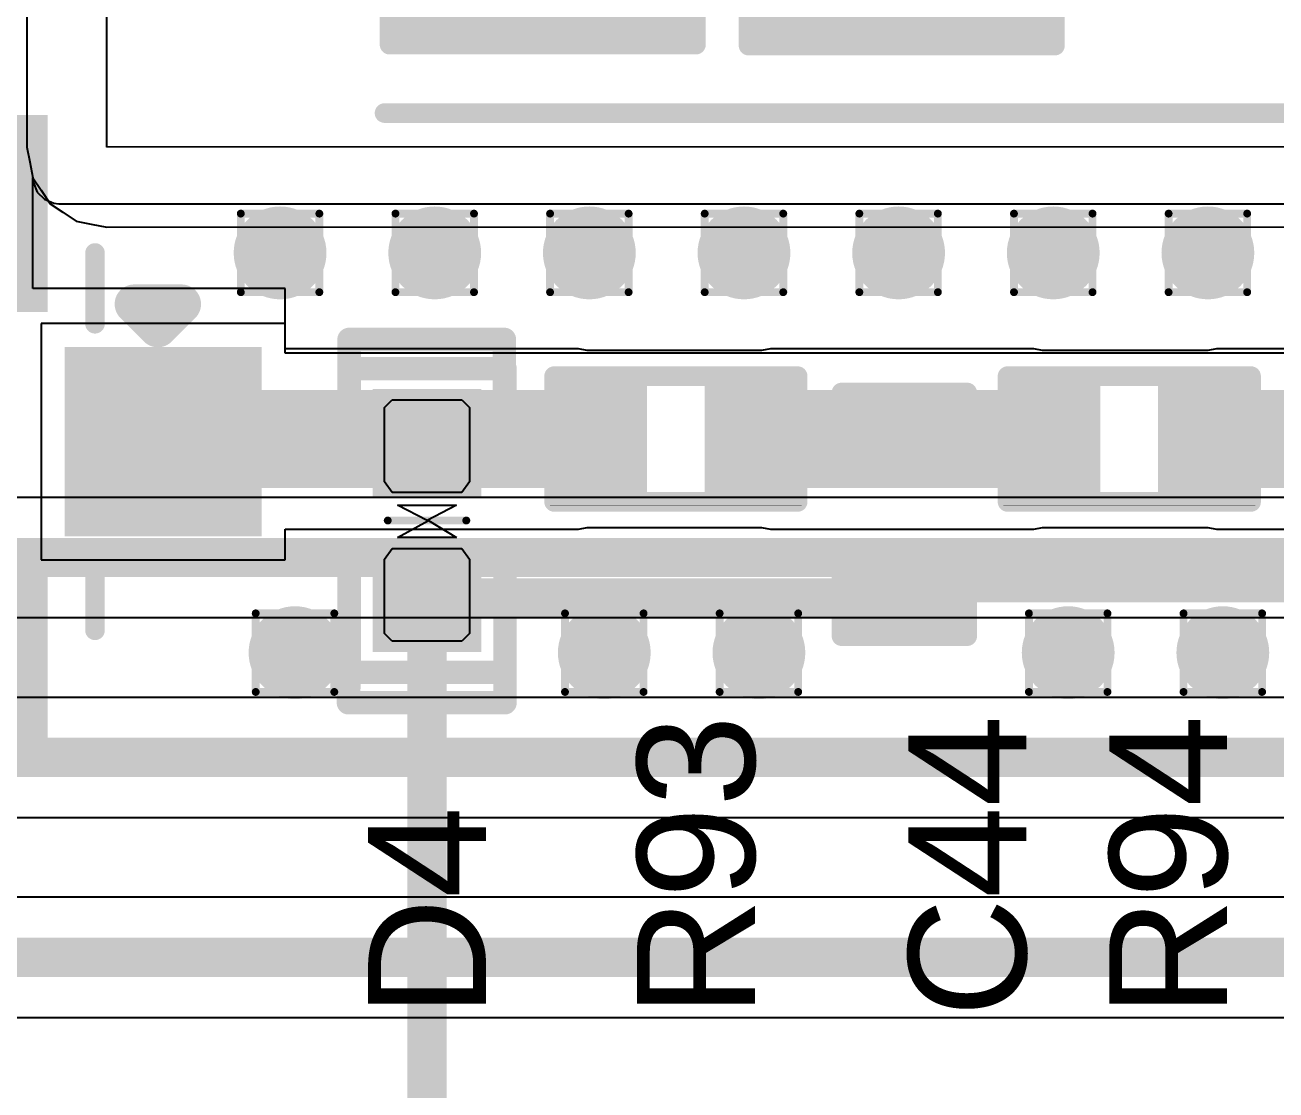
# Model space of a CAD drawing. Header units: inches. Extents: x -40 to 219, y 2 to 133.
# Drawn here: x 29.98 to 38.07, y 55.44 to 62.32 of the extents above; entities that cross this region are included whole.
import ezdxf

# ---------------------------------------------------------------- set-up
doc = ezdxf.new("R2010")
doc.units = ezdxf.units.IN
for name, color, linetype in [('Bottom Layer', 5, 'Continuous'), ('Drill Drawing', 1, 'Continuous'), ('Mechanical 15', 56, 'Continuous'), ('Top Layer', 1, 'Continuous'), ('Top Overlay', 2, 'Continuous'), ('Top Paste', 8, 'Continuous'), ('Top Solder', 216, 'Continuous'), ('Via Holes', 16, 'Continuous')]:
    doc.layers.add(name, color=color, linetype=linetype)
doc.styles.add('Arial', font='', dxfattribs={"height": 0.2})
doc.styles.get('Arial').set_extended_font_data('Arial')

# ---------------------------------------------------------------- blocks, each defined once
blk = doc.blocks.new('R___0402_3')
at = {"layer": 'Top Layer'}
for points in [[(-0.6985, -0.3175), (-0.6985, 0.3175), (-0.2413, 0.3175), (-0.2413, -0.3175)], [(0.2413, -0.3175), (0.2413, 0.3175), (0.6985, 0.3175), (0.6985, -0.3175)]]:
    blk.add_hatch(color=1, dxfattribs=at).paths.add_polyline_path(points)
at = {"layer": 'Top Paste'}
for points in [[(-0.6985, -0.3175), (-0.6985, 0.3175), (-0.2413, 0.3175), (-0.2413, -0.3175)], [(0.2413, -0.3175), (0.2413, 0.3175), (0.6985, 0.3175), (0.6985, -0.3175)]]:
    blk.add_hatch(color=8, dxfattribs=at).paths.add_polyline_path(points)
at = {"layer": 'Top Solder'}
for points in [[(-0.7535, -0.3725), (-0.7535, 0.3725), (-0.1863, 0.3725), (-0.1863, -0.3725)], [(0.1863, -0.3725), (0.1863, 0.3725), (0.7535, 0.3725), (0.7535, -0.3725)]]:
    blk.add_hatch(color=216, dxfattribs=at).paths.add_polyline_path(points)
at = {"layer": 'Top Overlay'}
for points in [[(-0.7874, 0.4064, 0.127, 0.127, 0), (0.7874, 0.4064, 0.127, 0.127, 0)], [(-0.7874, -0.4064, 0.127, 0.127, 0), (-0.7874, 0.4064, 0.127, 0.127, 0)], [(0.7874, -0.4064, 0.127, 0.127, 0), (0.7874, 0.4064, 0.127, 0.127, 0)], [(-0.7874, -0.4064, 0.127, 0.127, 0), (0.7874, -0.4064, 0.127, 0.127, 0)], [(-0.8128, -0.4318, 0.00323, 0.00323, 0), (0.8128, -0.4318, 0.00323, 0.00323, 0)]]:
    blk.add_lwpolyline(points, format="xyseb", dxfattribs=at)
for points in [[(-0.8191, 0.4064, 0.0635, 0.0635, 1), (-0.7556, 0.4064, 0.0635, 0.0635, 1)], [(-0.8191, 0.4064, 0.0635, 0.0635, 1), (-0.7556, 0.4064, 0.0635, 0.0635, 1)], [(0.7556, 0.4064, 0.0635, 0.0635, 1), (0.8191, 0.4064, 0.0635, 0.0635, 1)], [(0.7556, 0.4064, 0.0635, 0.0635, 1), (0.8191, 0.4064, 0.0635, 0.0635, 1)], [(-0.8191, -0.4064, 0.0635, 0.0635, 1), (-0.7556, -0.4064, 0.0635, 0.0635, 1)], [(-0.8191, -0.4064, 0.0635, 0.0635, 1), (-0.7556, -0.4064, 0.0635, 0.0635, 1)], [(0.7556, -0.4064, 0.0635, 0.0635, 1), (0.8191, -0.4064, 0.0635, 0.0635, 1)], [(0.7556, -0.4064, 0.0635, 0.0635, 1), (0.8191, -0.4064, 0.0635, 0.0635, 1)], [(-0.8136, -0.4318, 0.00161, 0.00161, 1), (-0.812, -0.4318, 0.00161, 0.00161, 1)], [(0.812, -0.4318, 0.00161, 0.00161, 1), (0.8136, -0.4318, 0.00161, 0.00161, 1)]]:
    blk.add_lwpolyline(points, format="xyseb", close=True, dxfattribs=at)
blk = doc.blocks.new('R___0402_4')
at = {"layer": 'Top Layer'}
for points in [[(-0.6985, -0.3175), (-0.6985, 0.3175), (-0.2413, 0.3175), (-0.2413, -0.3175)], [(0.2413, -0.3175), (0.2413, 0.3175), (0.6985, 0.3175), (0.6985, -0.3175)]]:
    blk.add_hatch(color=1, dxfattribs=at).paths.add_polyline_path(points)
at = {"layer": 'Top Paste'}
for points in [[(-0.6985, -0.3175), (-0.6985, 0.3175), (-0.2413, 0.3175), (-0.2413, -0.3175)], [(0.2413, -0.3175), (0.2413, 0.3175), (0.6985, 0.3175), (0.6985, -0.3175)]]:
    blk.add_hatch(color=8, dxfattribs=at).paths.add_polyline_path(points)
at = {"layer": 'Top Solder'}
for points in [[(-0.7535, -0.3725), (-0.7535, 0.3725), (-0.1863, 0.3725), (-0.1863, -0.3725)], [(0.1863, -0.3725), (0.1863, 0.3725), (0.7535, 0.3725), (0.7535, -0.3725)]]:
    blk.add_hatch(color=216, dxfattribs=at).paths.add_polyline_path(points)
at = {"layer": 'Top Overlay'}
for points in [[(-0.7874, 0.4064, 0.127, 0.127, 0), (0.7874, 0.4064, 0.127, 0.127, 0)], [(-0.7874, -0.4064, 0.127, 0.127, 0), (-0.7874, 0.4064, 0.127, 0.127, 0)], [(0.7874, -0.4064, 0.127, 0.127, 0), (0.7874, 0.4064, 0.127, 0.127, 0)], [(-0.7874, -0.4064, 0.127, 0.127, 0), (0.7874, -0.4064, 0.127, 0.127, 0)], [(-0.8128, -0.4318, 0.00323, 0.00323, 0), (0.8128, -0.4318, 0.00323, 0.00323, 0)]]:
    blk.add_lwpolyline(points, format="xyseb", dxfattribs=at)
for points in [[(-0.8191, 0.4064, 0.0635, 0.0635, 1), (-0.7556, 0.4064, 0.0635, 0.0635, 1)], [(-0.8191, 0.4064, 0.0635, 0.0635, 1), (-0.7556, 0.4064, 0.0635, 0.0635, 1)], [(0.7556, 0.4064, 0.0635, 0.0635, 1), (0.8191, 0.4064, 0.0635, 0.0635, 1)], [(0.7556, 0.4064, 0.0635, 0.0635, 1), (0.8191, 0.4064, 0.0635, 0.0635, 1)], [(-0.8191, -0.4064, 0.0635, 0.0635, 1), (-0.7556, -0.4064, 0.0635, 0.0635, 1)], [(-0.8191, -0.4064, 0.0635, 0.0635, 1), (-0.7556, -0.4064, 0.0635, 0.0635, 1)], [(0.7556, -0.4064, 0.0635, 0.0635, 1), (0.8191, -0.4064, 0.0635, 0.0635, 1)], [(0.7556, -0.4064, 0.0635, 0.0635, 1), (0.8191, -0.4064, 0.0635, 0.0635, 1)], [(-0.8136, -0.4318, 0.00161, 0.00161, 1), (-0.812, -0.4318, 0.00161, 0.00161, 1)], [(0.812, -0.4318, 0.00161, 0.00161, 1), (0.8136, -0.4318, 0.00161, 0.00161, 1)]]:
    blk.add_lwpolyline(points, format="xyseb", close=True, dxfattribs=at)
blk = doc.blocks.new('C___0402_15')
at = {"layer": 'Top Layer'}
for points in [[(-0.6985, -0.3175), (-0.6985, 0.3175), (-0.2413, 0.3175), (-0.2413, -0.3175)], [(0.2413, -0.3175), (0.2413, 0.3175), (0.6985, 0.3175), (0.6985, -0.3175)]]:
    blk.add_hatch(color=1, dxfattribs=at).paths.add_polyline_path(points)
at = {"layer": 'Top Paste'}
for points in [[(-0.6985, -0.3175), (-0.6985, 0.3175), (-0.2413, 0.3175), (-0.2413, -0.3175)], [(0.2413, -0.3175), (0.2413, 0.3175), (0.6985, 0.3175), (0.6985, -0.3175)]]:
    blk.add_hatch(color=8, dxfattribs=at).paths.add_polyline_path(points)
at = {"layer": 'Top Solder'}
for points in [[(-0.7585, -0.3775), (-0.7585, 0.3775), (-0.1813, 0.3775), (-0.1813, -0.3775)], [(0.1813, -0.3775), (0.1813, 0.3775), (0.7585, 0.3775), (0.7585, -0.3775)]]:
    blk.add_hatch(color=216, dxfattribs=at).paths.add_polyline_path(points)
at = {"layer": 'Top Overlay'}
for points in [[(-0.7874, 0.4064, 0.127, 0.127, 0), (-0.7874, -0.4064, 0.127, 0.127, 0)], [(-0.7874, 0.4064, 0.127, 0.127, 0), (-0.2794, 0.4064, 0.127, 0.127, 0)], [(0.2794, 0.4064, 0.127, 0.127, 0), (0.7874, 0.4064, 0.127, 0.127, 0)], [(0.7874, 0.4064, 0.127, 0.127, 0), (0.7874, -0.4064, 0.127, 0.127, 0)], [(-0.7874, -0.4064, 0.127, 0.127, 0), (-0.2794, -0.4064, 0.127, 0.127, 0)], [(0.2794, -0.4064, 0.127, 0.127, 0), (0.7874, -0.4064, 0.127, 0.127, 0)]]:
    blk.add_lwpolyline(points, format="xyseb", dxfattribs=at)
for points in [[(-0.8191, 0.4064, 0.0635, 0.0635, 1), (-0.7556, 0.4064, 0.0635, 0.0635, 1)], [(-0.8191, 0.4064, 0.0635, 0.0635, 1), (-0.7556, 0.4064, 0.0635, 0.0635, 1)], [(-0.3111, 0.4064, 0.0635, 0.0635, 1), (-0.2477, 0.4064, 0.0635, 0.0635, 1)], [(0.2477, 0.4064, 0.0635, 0.0635, 1), (0.3111, 0.4064, 0.0635, 0.0635, 1)], [(0.7556, 0.4064, 0.0635, 0.0635, 1), (0.8191, 0.4064, 0.0635, 0.0635, 1)], [(0.7556, 0.4064, 0.0635, 0.0635, 1), (0.8191, 0.4064, 0.0635, 0.0635, 1)], [(-0.8191, -0.4064, 0.0635, 0.0635, 1), (-0.7556, -0.4064, 0.0635, 0.0635, 1)], [(-0.8191, -0.4064, 0.0635, 0.0635, 1), (-0.7556, -0.4064, 0.0635, 0.0635, 1)], [(-0.3111, -0.4064, 0.0635, 0.0635, 1), (-0.2477, -0.4064, 0.0635, 0.0635, 1)], [(0.2477, -0.4064, 0.0635, 0.0635, 1), (0.3111, -0.4064, 0.0635, 0.0635, 1)], [(0.7556, -0.4064, 0.0635, 0.0635, 1), (0.8191, -0.4064, 0.0635, 0.0635, 1)], [(0.7556, -0.4064, 0.0635, 0.0635, 1), (0.8191, -0.4064, 0.0635, 0.0635, 1)]]:
    blk.add_lwpolyline(points, format="xyseb", close=True, dxfattribs=at)
blk = doc.blocks.new('U_FL_R_SMT_1_80___155')
at = {"layer": 'Top Layer'}
for points in [[(-2.01, 2.0742), (-0.94, 2.0742), (-0.94, -0.1258), (-2.01, -0.1258)], [(0.94, 2.0742), (2.01, 2.0742), (2.01, -0.1258), (0.94, -0.1258)], [(-0.51, -0.4392), (0.51, -0.4392), (0.51, -1.5092), (-0.51, -1.5092)]]:
    blk.add_hatch(color=1, dxfattribs=at).paths.add_polyline_path(points)
at = {"layer": 'Top Paste'}
for points in [[(-2.01, 2.0742), (-0.94, 2.0742), (-0.94, -0.1258), (-2.01, -0.1258)], [(0.94, 2.0742), (2.01, 2.0742), (2.01, -0.1258), (0.94, -0.1258)], [(-0.51, -0.4392), (0.51, -0.4392), (0.51, -1.5092), (-0.51, -1.5092)]]:
    blk.add_hatch(color=8, dxfattribs=at).paths.add_polyline_path(points)
at = {"layer": 'Top Solder'}
for points in [[(-2.1116, 2.1758), (-0.8384, 2.1758), (-0.8384, -0.2274), (-2.1116, -0.2274)], [(0.8384, 2.1758), (2.1116, 2.1758), (2.1116, -0.2274), (0.8384, -0.2274)], [(-0.6116, -0.3376), (0.6116, -0.3376), (0.6116, -1.6108), (-0.6116, -1.6108)]]:
    blk.add_hatch(color=216, dxfattribs=at).paths.add_polyline_path(points)
at = {"layer": 'Top Overlay'}
for points in [[(-0.9652, 2.2098, 0.127, 0.127, 0), (-0.4064, 2.2098, 0.127, 0.127, 0)], [(0.4064, 2.2098, 0.127, 0.127, 0), (0.9652, 2.2098, 0.127, 0.127, 0)], [(-1.2192, -0.5334, 0.127, 0.127, 0), (-0.762, -0.5334, 0.127, 0.127, 0)], [(0.762, -0.5334, 0.127, 0.127, 0), (1.2192, -0.5334, 0.127, 0.127, 0)], [(0.889, -0.7874, 0.254, 0.254, 0), (0.7366, -0.9398, 0.254, 0.254, 0)], [(0.889, -0.7874, 0.254, 0.254, 0), (0.889, -1.0922, 0.254, 0.254, 0)], [(0.7366, -0.9398, 0.254, 0.254, 0), (0.889, -1.0922, 0.254, 0.254, 0)]]:
    blk.add_lwpolyline(points, format="xyseb", dxfattribs=at)
for points in [[(-0.997, 2.2098, 0.0635, 0.0635, 1), (-0.9334, 2.2098, 0.0635, 0.0635, 1)], [(-0.4381, 2.2098, 0.0635, 0.0635, 1), (-0.3746, 2.2098, 0.0635, 0.0635, 1)], [(0.3747, 2.2098, 0.0635, 0.0635, 1), (0.4382, 2.2098, 0.0635, 0.0635, 1)], [(0.9335, 2.2098, 0.0635, 0.0635, 1), (0.997, 2.2098, 0.0635, 0.0635, 1)], [(-1.251, -0.5334, 0.0635, 0.0635, 1), (-1.1874, -0.5334, 0.0635, 0.0635, 1)], [(-0.7937, -0.5334, 0.0635, 0.0635, 1), (-0.7302, -0.5334, 0.0635, 0.0635, 1)], [(0.7303, -0.5334, 0.0635, 0.0635, 1), (0.7938, -0.5334, 0.0635, 0.0635, 1)], [(1.1875, -0.5334, 0.0635, 0.0635, 1), (1.251, -0.5334, 0.0635, 0.0635, 1)], [(0.8255, -0.7874, 0.127, 0.127, 1), (0.9525, -0.7874, 0.127, 0.127, 1)], [(0.8255, -0.7874, 0.127, 0.127, 1), (0.9525, -0.7874, 0.127, 0.127, 1)], [(0.6731, -0.9398, 0.127, 0.127, 1), (0.8001, -0.9398, 0.127, 0.127, 1)], [(0.6731, -0.9398, 0.127, 0.127, 1), (0.8001, -0.9398, 0.127, 0.127, 1)], [(0.8255, -1.0922, 0.127, 0.127, 1), (0.9525, -1.0922, 0.127, 0.127, 1)], [(0.8255, -1.0922, 0.127, 0.127, 1), (0.9525, -1.0922, 0.127, 0.127, 1)]]:
    blk.add_lwpolyline(points, format="xyseb", close=True, dxfattribs=at)
blk = doc.blocks.new('TPESD0402G03V_167')
at = {"layer": 'Top Layer'}
for points in [[(-0.8, 0.3), (-0.2, 0.3), (-0.2, -0.3), (-0.8, -0.3)], [(0.2, 0.3), (0.8, 0.3), (0.8, -0.3), (0.2, -0.3)]]:
    blk.add_hatch(color=1, dxfattribs=at).paths.add_polyline_path(points)
at = {"layer": 'Top Solder'}
for points in [[(-0.8508, 0.3508), (-0.1492, 0.3508), (-0.1492, -0.3508), (-0.8508, -0.3508)], [(0.1492, 0.3508), (0.8508, 0.3508), (0.8508, -0.3508), (0.1492, -0.3508)]]:
    blk.add_hatch(color=216, dxfattribs=at).paths.add_polyline_path(points)
at = {"layer": 'Mechanical 15'}
for p, q in [((-0.1099, 0.19), (0.0001, -0.0098)), ((-0.1099, -0.0099), (-0.1099, 0.19)), ((0.0001, 0.0001), (0.1002, 0.19)), ((0.1002, 0.19), (0.1002, -0.1899)), ((0.1002, -0.1899), (0.0001, 0.0001)), ((0.0001, -0.0098), (-0.1099, -0.1899)), ((-0.1099, -0.1899), (-0.1099, -0.0099))]:
    blk.add_line(p, q, dxfattribs=at)
at = {"layer": 'Top Overlay'}
for p, q in [((-0.11, -0.0099), (-0.1099, 0.1901)), ((-0.1099, 0.1901), (0.0001, -0.0097)), ((0.0001, 0.0001), (0.1001, 0.1901)), ((0.1001, 0.1901), (0.1001, -0.1899)), ((0.1001, -0.1899), (0.0001, 0.0001)), ((-0.1099, -0.1899), (-0.11, -0.0099)), ((0.0001, -0.0097), (-0.1099, -0.1899))]:
    blk.add_line(p, q, dxfattribs=at)
for points in [[(-1.1777, 0.5081, 0.152, 0.152, 0), (-1.1777, -0.5039, 0.152, 0.152, 0)], [(-1.1777, 0.5081, 0.152, 0.152, 0), (-0.9811, 0.5042, 0.152, 0.152, 0)], [(-0.9811, 0.5042, 0.1524, 0.1524, 0), (-0.9811, -0.5039, 0.1524, 0.1524, 0)], [(-0.9811, 0.5042, 0.1524, 0.1524, 0), (-0.3235, 0.5042, 0.1524, 0.1524, 0)], [(-0.9811, 0.5042, 0.1524, 0.1524, 0), (-0.9811, -0.5039, 0.1524, 0.1524, 0)], [(0.3239, 0.504, 0.1524, 0.1524, 0), (0.9815, 0.504, 0.1524, 0.1524, 0)], [(0.9815, 0.504, 0.1524, 0.1524, 0), (0.9815, -0.504, 0.1524, 0.1524, 0)], [(0.9815, 0.504, 0.152, 0.152, 0), (1.1702, 0.504, 0.152, 0.152, 0)], [(1.1702, 0.504, 0.152, 0.152, 0), (1.1702, -0.4999, 0.152, 0.152, 0)], [(0.0001, 0.2541, 0.051, 0.051, 0), (0.0001, -0.2539, 0.051, 0.051, 0)], [(-1.1777, -0.5039, 0.152, 0.152, 0), (-0.9745, -0.5039, 0.152, 0.152, 0)], [(-1.1698, -0.5039, 0.152, 0.152, 0), (-0.9811, -0.5039, 0.152, 0.152, 0)], [(-0.9811, -0.5039, 0.1524, 0.1524, 0), (-0.3235, -0.5039, 0.1524, 0.1524, 0)], [(-0.9811, -0.5039, 0.1524, 0.1524, 0), (-0.3235, -0.5039, 0.1524, 0.1524, 0)], [(0.3239, -0.504, 0.1524, 0.1524, 0), (0.9815, -0.504, 0.1524, 0.1524, 0)], [(0.8471, -0.4999, 0.152, 0.152, 0), (1.1702, -0.4999, 0.152, 0.152, 0)]]:
    blk.add_lwpolyline(points, format="xyseb", dxfattribs=at)
for points in [[(-1.2157, 0.5081, 0.076, 0.076, 1), (-1.1397, 0.5081, 0.076, 0.076, 1)], [(-1.2157, 0.5081, 0.076, 0.076, 1), (-1.1397, 0.5081, 0.076, 0.076, 1)], [(-1.0192, 0.5042, 0.0762, 0.0762, 1), (-0.943, 0.5042, 0.0762, 0.0762, 1)], [(-1.0192, 0.5042, 0.0762, 0.0762, 1), (-0.943, 0.5042, 0.0762, 0.0762, 1)], [(-1.0192, 0.5042, 0.0762, 0.0762, 1), (-0.943, 0.5042, 0.0762, 0.0762, 1)], [(-1.0191, 0.5042, 0.076, 0.076, 1), (-0.9431, 0.5042, 0.076, 0.076, 1)], [(-0.3616, 0.5042, 0.0762, 0.0762, 1), (-0.2854, 0.5042, 0.0762, 0.0762, 1)], [(0.2858, 0.504, 0.0762, 0.0762, 1), (0.362, 0.504, 0.0762, 0.0762, 1)], [(0.9434, 0.504, 0.0762, 0.0762, 1), (1.0196, 0.504, 0.0762, 0.0762, 1)], [(0.9434, 0.504, 0.0762, 0.0762, 1), (1.0196, 0.504, 0.0762, 0.0762, 1)], [(0.9435, 0.504, 0.076, 0.076, 1), (1.0195, 0.504, 0.076, 0.076, 1)], [(1.1322, 0.504, 0.076, 0.076, 1), (1.2082, 0.504, 0.076, 0.076, 1)], [(1.1322, 0.504, 0.076, 0.076, 1), (1.2082, 0.504, 0.076, 0.076, 1)], [(-0.0127, 0.2541, 0.0255, 0.0255, 1), (0.0128, 0.2541, 0.0255, 0.0255, 1)], [(-0.0127, -0.2539, 0.0255, 0.0255, 1), (0.0128, -0.2539, 0.0255, 0.0255, 1)], [(-1.2157, -0.5039, 0.076, 0.076, 1), (-1.1397, -0.5039, 0.076, 0.076, 1)], [(-1.2157, -0.5039, 0.076, 0.076, 1), (-1.1397, -0.5039, 0.076, 0.076, 1)], [(-1.2078, -0.5039, 0.076, 0.076, 1), (-1.1318, -0.5039, 0.076, 0.076, 1)], [(-1.0192, -0.5039, 0.0762, 0.0762, 1), (-0.943, -0.5039, 0.0762, 0.0762, 1)], [(-1.0192, -0.5039, 0.0762, 0.0762, 1), (-0.943, -0.5039, 0.0762, 0.0762, 1)], [(-1.0192, -0.5039, 0.0762, 0.0762, 1), (-0.943, -0.5039, 0.0762, 0.0762, 1)], [(-1.0192, -0.5039, 0.0762, 0.0762, 1), (-0.943, -0.5039, 0.0762, 0.0762, 1)], [(-1.0191, -0.5039, 0.076, 0.076, 1), (-0.9431, -0.5039, 0.076, 0.076, 1)], [(-1.0125, -0.5039, 0.076, 0.076, 1), (-0.9365, -0.5039, 0.076, 0.076, 1)], [(-0.3616, -0.5039, 0.0762, 0.0762, 1), (-0.2854, -0.5039, 0.0762, 0.0762, 1)], [(-0.3616, -0.5039, 0.0762, 0.0762, 1), (-0.2854, -0.5039, 0.0762, 0.0762, 1)], [(0.2858, -0.504, 0.0762, 0.0762, 1), (0.362, -0.504, 0.0762, 0.0762, 1)], [(0.8091, -0.4999, 0.076, 0.076, 1), (0.8851, -0.4999, 0.076, 0.076, 1)], [(0.9434, -0.504, 0.0762, 0.0762, 1), (1.0196, -0.504, 0.0762, 0.0762, 1)], [(0.9434, -0.504, 0.0762, 0.0762, 1), (1.0196, -0.504, 0.0762, 0.0762, 1)], [(1.1322, -0.4999, 0.076, 0.076, 1), (1.2082, -0.4999, 0.076, 0.076, 1)], [(1.1322, -0.4999, 0.076, 0.076, 1), (1.2082, -0.4999, 0.076, 0.076, 1)]]:
    blk.add_lwpolyline(points, format="xyseb", close=True, dxfattribs=at)
at = {"layer": 'Top Paste'}
for p, q in [((-0.78, 0.2247), (-0.7299, 0.2748)), ((-0.7299, 0.2748), (-0.2499, 0.2748)), ((-0.2499, 0.2748), (-0.18, 0.2247)), ((0.1801, 0.2247), (0.2501, 0.2748)), ((0.2501, 0.2748), (0.73, 0.2748)), ((0.73, 0.2748), (0.7801, 0.2247)), ((-0.78, -0.2252), (-0.78, 0.2247)), ((-0.18, 0.2247), (-0.18, -0.2252)), ((0.1801, -0.2252), (0.1801, 0.2247)), ((0.7801, 0.2247), (0.7801, -0.2252)), ((-0.7299, -0.2753), (-0.78, -0.2252)), ((-0.18, -0.2252), (-0.2499, -0.2753)), ((0.2501, -0.2753), (0.1801, -0.2252)), ((0.7801, -0.2252), (0.73, -0.2753)), ((-0.2499, -0.2753), (-0.7299, -0.2753)), ((0.73, -0.2753), (0.2501, -0.2753))]:
    blk.add_line(p, q, dxfattribs=at)
blk = doc.blocks.new('C___1206_193')
at = {"layer": 'Top Layer'}
for points in [[(-2.032, 0.889), (-0.508, 0.889), (-0.508, -0.889), (-2.032, -0.889)], [(0.508, 0.889), (2.032, 0.889), (2.032, -0.889), (0.508, -0.889)]]:
    blk.add_hatch(color=1, dxfattribs=at).paths.add_polyline_path(points)
at = {"layer": 'Top Paste'}
for points in [[(-2.032, 0.889), (-0.508, 0.889), (-0.508, -0.889), (-2.032, -0.889)], [(0.508, 0.889), (2.032, 0.889), (2.032, -0.889), (0.508, -0.889)]]:
    blk.add_hatch(color=8, dxfattribs=at).paths.add_polyline_path(points)
at = {"layer": 'Top Solder'}
for points in [[(-2.1336, 0.9906), (-0.4064, 0.9906), (-0.4064, -0.9906), (-2.1336, -0.9906)], [(0.4064, 0.9906), (2.1336, 0.9906), (2.1336, -0.9906), (0.4064, -0.9906)]]:
    blk.add_hatch(color=216, dxfattribs=at).paths.add_polyline_path(points)
at = {"layer": 'Top Overlay'}
for points in [[(-0.6096, 0.9906, 0.127, 0.127, 0), (-2.1336, 0.9906, 0.127, 0.127, 0)], [(-2.1336, -0.9906, 0.127, 0.127, 0), (-2.1336, 0.9906, 0.127, 0.127, 0)], [(2.1336, 0.9906, 0.127, 0.127, 0), (0.6096, 0.9906, 0.127, 0.127, 0)], [(2.1336, -0.9906, 0.127, 0.127, 0), (2.1336, 0.9906, 0.127, 0.127, 0)], [(-0.6096, -0.9906, 0.127, 0.127, 0), (-2.1336, -0.9906, 0.127, 0.127, 0)], [(2.1336, -0.9906, 0.127, 0.127, 0), (0.6096, -0.9906, 0.127, 0.127, 0)]]:
    blk.add_lwpolyline(points, format="xyseb", dxfattribs=at)
for points in [[(-2.1654, 0.9906, 0.0635, 0.0635, 1), (-2.1019, 0.9906, 0.0635, 0.0635, 1)], [(-2.1654, 0.9906, 0.0635, 0.0635, 1), (-2.1019, 0.9906, 0.0635, 0.0635, 1)], [(-0.6414, 0.9906, 0.0635, 0.0635, 1), (-0.5779, 0.9906, 0.0635, 0.0635, 1)], [(0.5778, 0.9906, 0.0635, 0.0635, 1), (0.6413, 0.9906, 0.0635, 0.0635, 1)], [(2.1018, 0.9906, 0.0635, 0.0635, 1), (2.1653, 0.9906, 0.0635, 0.0635, 1)], [(2.1018, 0.9906, 0.0635, 0.0635, 1), (2.1653, 0.9906, 0.0635, 0.0635, 1)], [(-2.1654, -0.9906, 0.0635, 0.0635, 1), (-2.1019, -0.9906, 0.0635, 0.0635, 1)], [(-2.1654, -0.9906, 0.0635, 0.0635, 1), (-2.1019, -0.9906, 0.0635, 0.0635, 1)], [(-0.6414, -0.9906, 0.0635, 0.0635, 1), (-0.5779, -0.9906, 0.0635, 0.0635, 1)], [(0.5778, -0.9906, 0.0635, 0.0635, 1), (0.6413, -0.9906, 0.0635, 0.0635, 1)], [(2.1018, -0.9906, 0.0635, 0.0635, 1), (2.1653, -0.9906, 0.0635, 0.0635, 1)], [(2.1018, -0.9906, 0.0635, 0.0635, 1), (2.1653, -0.9906, 0.0635, 0.0635, 1)]]:
    blk.add_lwpolyline(points, format="xyseb", close=True, dxfattribs=at)
blk = doc.blocks.new('C___1206_194')
at = {"layer": 'Top Layer'}
for points in [[(-2.032, 0.889), (-0.508, 0.889), (-0.508, -0.889), (-2.032, -0.889)], [(0.508, 0.889), (2.032, 0.889), (2.032, -0.889), (0.508, -0.889)]]:
    blk.add_hatch(color=1, dxfattribs=at).paths.add_polyline_path(points)
at = {"layer": 'Top Paste'}
for points in [[(-2.032, 0.889), (-0.508, 0.889), (-0.508, -0.889), (-2.032, -0.889)], [(0.508, 0.889), (2.032, 0.889), (2.032, -0.889), (0.508, -0.889)]]:
    blk.add_hatch(color=8, dxfattribs=at).paths.add_polyline_path(points)
at = {"layer": 'Top Solder'}
for points in [[(-2.1336, 0.9906), (-0.4064, 0.9906), (-0.4064, -0.9906), (-2.1336, -0.9906)], [(0.4064, 0.9906), (2.1336, 0.9906), (2.1336, -0.9906), (0.4064, -0.9906)]]:
    blk.add_hatch(color=216, dxfattribs=at).paths.add_polyline_path(points)
at = {"layer": 'Top Overlay'}
for points in [[(-0.6096, 0.9906, 0.127, 0.127, 0), (-2.1336, 0.9906, 0.127, 0.127, 0)], [(-2.1336, -0.9906, 0.127, 0.127, 0), (-2.1336, 0.9906, 0.127, 0.127, 0)], [(2.1336, 0.9906, 0.127, 0.127, 0), (0.6096, 0.9906, 0.127, 0.127, 0)], [(2.1336, -0.9906, 0.127, 0.127, 0), (2.1336, 0.9906, 0.127, 0.127, 0)], [(-0.6096, -0.9906, 0.127, 0.127, 0), (-2.1336, -0.9906, 0.127, 0.127, 0)], [(2.1336, -0.9906, 0.127, 0.127, 0), (0.6096, -0.9906, 0.127, 0.127, 0)]]:
    blk.add_lwpolyline(points, format="xyseb", dxfattribs=at)
for points in [[(-2.1654, 0.9906, 0.0635, 0.0635, 1), (-2.1019, 0.9906, 0.0635, 0.0635, 1)], [(-2.1654, 0.9906, 0.0635, 0.0635, 1), (-2.1019, 0.9906, 0.0635, 0.0635, 1)], [(-0.6414, 0.9906, 0.0635, 0.0635, 1), (-0.5779, 0.9906, 0.0635, 0.0635, 1)], [(0.5778, 0.9906, 0.0635, 0.0635, 1), (0.6413, 0.9906, 0.0635, 0.0635, 1)], [(2.1018, 0.9906, 0.0635, 0.0635, 1), (2.1653, 0.9906, 0.0635, 0.0635, 1)], [(2.1018, 0.9906, 0.0635, 0.0635, 1), (2.1653, 0.9906, 0.0635, 0.0635, 1)], [(-2.1654, -0.9906, 0.0635, 0.0635, 1), (-2.1019, -0.9906, 0.0635, 0.0635, 1)], [(-2.1654, -0.9906, 0.0635, 0.0635, 1), (-2.1019, -0.9906, 0.0635, 0.0635, 1)], [(-0.6414, -0.9906, 0.0635, 0.0635, 1), (-0.5779, -0.9906, 0.0635, 0.0635, 1)], [(0.5778, -0.9906, 0.0635, 0.0635, 1), (0.6413, -0.9906, 0.0635, 0.0635, 1)], [(2.1018, -0.9906, 0.0635, 0.0635, 1), (2.1653, -0.9906, 0.0635, 0.0635, 1)], [(2.1018, -0.9906, 0.0635, 0.0635, 1), (2.1653, -0.9906, 0.0635, 0.0635, 1)]]:
    blk.add_lwpolyline(points, format="xyseb", close=True, dxfattribs=at)

msp = doc.modelspace()

# ---------------------------------------------------------------- hatches: boundary and pattern name
at = {"layer": 'Bottom Layer'}
h = msp.add_hatch(color=5, dxfattribs=at)
edge = h.paths.add_edge_path()
edge.add_arc((31.6298, 60.8505), 0.3, 0, 360)
h = msp.add_hatch(color=5, dxfattribs=at)
edge = h.paths.add_edge_path()
edge.add_arc((32.6298, 60.8505), 0.3, 0, 360)
h = msp.add_hatch(color=5, dxfattribs=at)
edge = h.paths.add_edge_path()
edge.add_arc((33.6298, 60.8505), 0.3, 0, 360)
h = msp.add_hatch(color=5, dxfattribs=at)
edge = h.paths.add_edge_path()
edge.add_arc((34.6298, 60.8505), 0.3, 0, 360)
h = msp.add_hatch(color=5, dxfattribs=at)
edge = h.paths.add_edge_path()
edge.add_arc((35.6298, 60.8505), 0.3, 0, 360)
h = msp.add_hatch(color=5, dxfattribs=at)
edge = h.paths.add_edge_path()
edge.add_arc((36.6298, 60.8505), 0.3, 0, 360)
h = msp.add_hatch(color=5, dxfattribs=at)
edge = h.paths.add_edge_path()
edge.add_arc((37.6298, 60.8505), 0.3, 0, 360)
h = msp.add_hatch(color=5, dxfattribs=at)
edge = h.paths.add_edge_path()
edge.add_arc((31.7264, 58.2667), 0.3, 0, 360)
h = msp.add_hatch(color=5, dxfattribs=at)
edge = h.paths.add_edge_path()
edge.add_arc((33.7264, 58.2667), 0.3, 0, 360)
h = msp.add_hatch(color=5, dxfattribs=at)
edge = h.paths.add_edge_path()
edge.add_arc((34.7264, 58.2667), 0.3, 0, 360)
h = msp.add_hatch(color=5, dxfattribs=at)
edge = h.paths.add_edge_path()
edge.add_arc((36.7264, 58.2667), 0.3, 0, 360)
h = msp.add_hatch(color=5, dxfattribs=at)
edge = h.paths.add_edge_path()
edge.add_arc((37.7264, 58.2667), 0.3, 0, 360)
at = {"layer": 'Top Layer'}
h = msp.add_hatch(color=1, dxfattribs=at)
edge = h.paths.add_edge_path()
edge.add_arc((31.6298, 60.8505), 0.3, 0, 360)
h = msp.add_hatch(color=1, dxfattribs=at)
edge = h.paths.add_edge_path()
edge.add_arc((32.6298, 60.8505), 0.3, 0, 360)
h = msp.add_hatch(color=1, dxfattribs=at)
edge = h.paths.add_edge_path()
edge.add_arc((33.6298, 60.8505), 0.3, 0, 360)
h = msp.add_hatch(color=1, dxfattribs=at)
edge = h.paths.add_edge_path()
edge.add_arc((34.6298, 60.8505), 0.3, 0, 360)
h = msp.add_hatch(color=1, dxfattribs=at)
edge = h.paths.add_edge_path()
edge.add_arc((35.6298, 60.8505), 0.3, 0, 360)
h = msp.add_hatch(color=1, dxfattribs=at)
edge = h.paths.add_edge_path()
edge.add_arc((36.6298, 60.8505), 0.3, 0, 360)
h = msp.add_hatch(color=1, dxfattribs=at)
edge = h.paths.add_edge_path()
edge.add_arc((37.6298, 60.8505), 0.3, 0, 360)
h = msp.add_hatch(color=1, dxfattribs=at)
edge = h.paths.add_edge_path()
edge.add_arc((31.7264, 58.2667), 0.3, 0, 360)
h = msp.add_hatch(color=1, dxfattribs=at)
edge = h.paths.add_edge_path()
edge.add_arc((33.7264, 58.2667), 0.3, 0, 360)
h = msp.add_hatch(color=1, dxfattribs=at)
edge = h.paths.add_edge_path()
edge.add_arc((34.7264, 58.2667), 0.3, 0, 360)
h = msp.add_hatch(color=1, dxfattribs=at)
edge = h.paths.add_edge_path()
edge.add_arc((36.7264, 58.2667), 0.3, 0, 360)
h = msp.add_hatch(color=1, dxfattribs=at)
edge = h.paths.add_edge_path()
edge.add_arc((37.7264, 58.2667), 0.3, 0, 360)
at = {"layer": 'Via Holes'}
h = msp.add_hatch(color=7, dxfattribs=at)
edge = h.paths.add_edge_path()
edge.add_arc((31.6298, 60.8505), 0.15, 0, 360)
h = msp.add_hatch(color=7, dxfattribs=at)
edge = h.paths.add_edge_path()
edge.add_arc((32.6298, 60.8505), 0.15, 0, 360)
h = msp.add_hatch(color=7, dxfattribs=at)
edge = h.paths.add_edge_path()
edge.add_arc((33.6298, 60.8505), 0.15, 0, 360)
h = msp.add_hatch(color=7, dxfattribs=at)
edge = h.paths.add_edge_path()
edge.add_arc((34.6298, 60.8505), 0.15, 0, 360)
h = msp.add_hatch(color=7, dxfattribs=at)
edge = h.paths.add_edge_path()
edge.add_arc((35.6298, 60.8505), 0.15, 0, 360)
h = msp.add_hatch(color=7, dxfattribs=at)
edge = h.paths.add_edge_path()
edge.add_arc((36.6298, 60.8505), 0.15, 0, 360)
h = msp.add_hatch(color=7, dxfattribs=at)
edge = h.paths.add_edge_path()
edge.add_arc((37.6298, 60.8505), 0.15, 0, 360)
h = msp.add_hatch(color=7, dxfattribs=at)
edge = h.paths.add_edge_path()
edge.add_arc((31.7264, 58.2667), 0.15, 0, 360)
h = msp.add_hatch(color=7, dxfattribs=at)
edge = h.paths.add_edge_path()
edge.add_arc((33.7264, 58.2667), 0.15, 0, 360)
h = msp.add_hatch(color=7, dxfattribs=at)
edge = h.paths.add_edge_path()
edge.add_arc((34.7264, 58.2667), 0.15, 0, 360)
h = msp.add_hatch(color=7, dxfattribs=at)
edge = h.paths.add_edge_path()
edge.add_arc((36.7264, 58.2667), 0.15, 0, 360)
h = msp.add_hatch(color=7, dxfattribs=at)
edge = h.paths.add_edge_path()
edge.add_arc((37.7264, 58.2667), 0.15, 0, 360)

# ---------------------------------------------------------------- linework, layer by layer
at = {"layer": 'Bottom Layer'}
for p, q in [((51.1475, 59.2702), (17.4282, 59.2702)), ((10.2717, 58.4933), (51.1475, 58.4933)), ((50.9646, 57.9779), (10.2589, 57.9779)), ((10.2589, 57.2009), (50.9646, 57.2009)), ((41.0539, 56.6855), (10.2846, 56.6855)), ((10.2846, 55.9086), (41.0539, 55.9086))]:
    msp.add_line(p, q, dxfattribs=at)
for points in [[(9.8767, 58.8817, 0.254, 0.254, 0), (51.1475, 58.8817, 0.254, 0.254, 0)], [(9.8767, 57.5894, 0.254, 0.254, 0), (50.9646, 57.5894, 0.254, 0.254, 0)], [(9.8896, 56.2971, 0.254, 0.254, 0), (41.0539, 56.2971, 0.254, 0.254, 0)]]:
    msp.add_lwpolyline(points, format="xyseb", dxfattribs=at)
at = {"layer": 'Drill Drawing'}
for points in [[(31.3758, 61.1045, 0.0508, 0.0508, 0), (31.8838, 61.1045, 0.0508, 0.0508, 0)], [(31.3758, 60.5965, 0.0508, 0.0508, 0), (31.3758, 61.1045, 0.0508, 0.0508, 0)], [(31.8838, 60.5965, 0.0508, 0.0508, 0), (31.8838, 61.1045, 0.0508, 0.0508, 0)], [(32.3758, 61.1045, 0.0508, 0.0508, 0), (32.8838, 61.1045, 0.0508, 0.0508, 0)], [(32.3758, 60.5965, 0.0508, 0.0508, 0), (32.3758, 61.1045, 0.0508, 0.0508, 0)], [(32.8838, 60.5965, 0.0508, 0.0508, 0), (32.8838, 61.1045, 0.0508, 0.0508, 0)], [(33.3758, 61.1045, 0.0508, 0.0508, 0), (33.8838, 61.1045, 0.0508, 0.0508, 0)], [(33.3758, 60.5965, 0.0508, 0.0508, 0), (33.3758, 61.1045, 0.0508, 0.0508, 0)], [(33.8838, 60.5965, 0.0508, 0.0508, 0), (33.8838, 61.1045, 0.0508, 0.0508, 0)], [(34.3758, 61.1045, 0.0508, 0.0508, 0), (34.8838, 61.1045, 0.0508, 0.0508, 0)], [(34.3758, 60.5965, 0.0508, 0.0508, 0), (34.3758, 61.1045, 0.0508, 0.0508, 0)], [(34.8838, 60.5965, 0.0508, 0.0508, 0), (34.8838, 61.1045, 0.0508, 0.0508, 0)], [(35.3758, 61.1045, 0.0508, 0.0508, 0), (35.8838, 61.1045, 0.0508, 0.0508, 0)], [(35.3758, 60.5965, 0.0508, 0.0508, 0), (35.3758, 61.1045, 0.0508, 0.0508, 0)], [(35.8838, 60.5965, 0.0508, 0.0508, 0), (35.8838, 61.1045, 0.0508, 0.0508, 0)], [(36.3758, 61.1045, 0.0508, 0.0508, 0), (36.8838, 61.1045, 0.0508, 0.0508, 0)], [(36.3758, 60.5965, 0.0508, 0.0508, 0), (36.3758, 61.1045, 0.0508, 0.0508, 0)], [(36.8838, 60.5965, 0.0508, 0.0508, 0), (36.8838, 61.1045, 0.0508, 0.0508, 0)], [(37.3758, 61.1045, 0.0508, 0.0508, 0), (37.8838, 61.1045, 0.0508, 0.0508, 0)], [(37.3758, 60.5965, 0.0508, 0.0508, 0), (37.3758, 61.1045, 0.0508, 0.0508, 0)], [(37.8838, 60.5965, 0.0508, 0.0508, 0), (37.8838, 61.1045, 0.0508, 0.0508, 0)], [(31.3758, 60.5965, 0.0508, 0.0508, 0), (31.8838, 60.5965, 0.0508, 0.0508, 0)], [(32.3758, 60.5965, 0.0508, 0.0508, 0), (32.8838, 60.5965, 0.0508, 0.0508, 0)], [(33.3758, 60.5965, 0.0508, 0.0508, 0), (33.8838, 60.5965, 0.0508, 0.0508, 0)], [(34.3758, 60.5965, 0.0508, 0.0508, 0), (34.8838, 60.5965, 0.0508, 0.0508, 0)], [(35.3758, 60.5965, 0.0508, 0.0508, 0), (35.8838, 60.5965, 0.0508, 0.0508, 0)], [(36.3758, 60.5965, 0.0508, 0.0508, 0), (36.8838, 60.5965, 0.0508, 0.0508, 0)], [(37.3758, 60.5965, 0.0508, 0.0508, 0), (37.8838, 60.5965, 0.0508, 0.0508, 0)], [(31.4724, 58.5207, 0.0508, 0.0508, 0), (31.9804, 58.5207, 0.0508, 0.0508, 0)], [(31.4724, 58.0127, 0.0508, 0.0508, 0), (31.4724, 58.5207, 0.0508, 0.0508, 0)], [(31.9804, 58.0127, 0.0508, 0.0508, 0), (31.9804, 58.5207, 0.0508, 0.0508, 0)], [(33.4724, 58.5207, 0.0508, 0.0508, 0), (33.9804, 58.5207, 0.0508, 0.0508, 0)], [(33.4724, 58.0127, 0.0508, 0.0508, 0), (33.4724, 58.5207, 0.0508, 0.0508, 0)], [(33.9804, 58.0127, 0.0508, 0.0508, 0), (33.9804, 58.5207, 0.0508, 0.0508, 0)], [(34.4724, 58.5207, 0.0508, 0.0508, 0), (34.9804, 58.5207, 0.0508, 0.0508, 0)], [(34.4724, 58.0127, 0.0508, 0.0508, 0), (34.4724, 58.5207, 0.0508, 0.0508, 0)], [(34.9804, 58.0127, 0.0508, 0.0508, 0), (34.9804, 58.5207, 0.0508, 0.0508, 0)], [(36.4724, 58.5207, 0.0508, 0.0508, 0), (36.9804, 58.5207, 0.0508, 0.0508, 0)], [(36.4724, 58.0127, 0.0508, 0.0508, 0), (36.4724, 58.5207, 0.0508, 0.0508, 0)], [(36.9804, 58.0127, 0.0508, 0.0508, 0), (36.9804, 58.5207, 0.0508, 0.0508, 0)], [(37.4724, 58.5207, 0.0508, 0.0508, 0), (37.9804, 58.5207, 0.0508, 0.0508, 0)], [(37.4724, 58.0127, 0.0508, 0.0508, 0), (37.4724, 58.5207, 0.0508, 0.0508, 0)], [(37.9804, 58.0127, 0.0508, 0.0508, 0), (37.9804, 58.5207, 0.0508, 0.0508, 0)], [(31.4724, 58.0127, 0.0508, 0.0508, 0), (31.9804, 58.0127, 0.0508, 0.0508, 0)], [(33.4724, 58.0127, 0.0508, 0.0508, 0), (33.9804, 58.0127, 0.0508, 0.0508, 0)], [(34.4724, 58.0127, 0.0508, 0.0508, 0), (34.9804, 58.0127, 0.0508, 0.0508, 0)], [(36.4724, 58.0127, 0.0508, 0.0508, 0), (36.9804, 58.0127, 0.0508, 0.0508, 0)], [(37.4724, 58.0127, 0.0508, 0.0508, 0), (37.9804, 58.0127, 0.0508, 0.0508, 0)]]:
    msp.add_lwpolyline(points, format="xyseb", dxfattribs=at)
for points in [[(31.3631, 61.1045, 0.0254, 0.0254, 1), (31.3885, 61.1045, 0.0254, 0.0254, 1)], [(31.3631, 61.1045, 0.0254, 0.0254, 1), (31.3885, 61.1045, 0.0254, 0.0254, 1)], [(31.8711, 61.1045, 0.0254, 0.0254, 1), (31.8965, 61.1045, 0.0254, 0.0254, 1)], [(31.8711, 61.1045, 0.0254, 0.0254, 1), (31.8965, 61.1045, 0.0254, 0.0254, 1)], [(32.3631, 61.1045, 0.0254, 0.0254, 1), (32.3885, 61.1045, 0.0254, 0.0254, 1)], [(32.3631, 61.1045, 0.0254, 0.0254, 1), (32.3885, 61.1045, 0.0254, 0.0254, 1)], [(32.8711, 61.1045, 0.0254, 0.0254, 1), (32.8965, 61.1045, 0.0254, 0.0254, 1)], [(32.8711, 61.1045, 0.0254, 0.0254, 1), (32.8965, 61.1045, 0.0254, 0.0254, 1)], [(33.3631, 61.1045, 0.0254, 0.0254, 1), (33.3885, 61.1045, 0.0254, 0.0254, 1)], [(33.3631, 61.1045, 0.0254, 0.0254, 1), (33.3885, 61.1045, 0.0254, 0.0254, 1)], [(33.8711, 61.1045, 0.0254, 0.0254, 1), (33.8965, 61.1045, 0.0254, 0.0254, 1)], [(33.8711, 61.1045, 0.0254, 0.0254, 1), (33.8965, 61.1045, 0.0254, 0.0254, 1)], [(34.3631, 61.1045, 0.0254, 0.0254, 1), (34.3885, 61.1045, 0.0254, 0.0254, 1)], [(34.3631, 61.1045, 0.0254, 0.0254, 1), (34.3885, 61.1045, 0.0254, 0.0254, 1)], [(34.8711, 61.1045, 0.0254, 0.0254, 1), (34.8965, 61.1045, 0.0254, 0.0254, 1)], [(34.8711, 61.1045, 0.0254, 0.0254, 1), (34.8965, 61.1045, 0.0254, 0.0254, 1)], [(35.3631, 61.1045, 0.0254, 0.0254, 1), (35.3885, 61.1045, 0.0254, 0.0254, 1)], [(35.3631, 61.1045, 0.0254, 0.0254, 1), (35.3885, 61.1045, 0.0254, 0.0254, 1)], [(35.8711, 61.1045, 0.0254, 0.0254, 1), (35.8965, 61.1045, 0.0254, 0.0254, 1)], [(35.8711, 61.1045, 0.0254, 0.0254, 1), (35.8965, 61.1045, 0.0254, 0.0254, 1)], [(36.3631, 61.1045, 0.0254, 0.0254, 1), (36.3885, 61.1045, 0.0254, 0.0254, 1)], [(36.3631, 61.1045, 0.0254, 0.0254, 1), (36.3885, 61.1045, 0.0254, 0.0254, 1)], [(36.8711, 61.1045, 0.0254, 0.0254, 1), (36.8965, 61.1045, 0.0254, 0.0254, 1)], [(36.8711, 61.1045, 0.0254, 0.0254, 1), (36.8965, 61.1045, 0.0254, 0.0254, 1)], [(37.3631, 61.1045, 0.0254, 0.0254, 1), (37.3885, 61.1045, 0.0254, 0.0254, 1)], [(37.3631, 61.1045, 0.0254, 0.0254, 1), (37.3885, 61.1045, 0.0254, 0.0254, 1)], [(37.8711, 61.1045, 0.0254, 0.0254, 1), (37.8965, 61.1045, 0.0254, 0.0254, 1)], [(37.8711, 61.1045, 0.0254, 0.0254, 1), (37.8965, 61.1045, 0.0254, 0.0254, 1)], [(31.3631, 60.5965, 0.0254, 0.0254, 1), (31.3885, 60.5965, 0.0254, 0.0254, 1)], [(31.3631, 60.5965, 0.0254, 0.0254, 1), (31.3885, 60.5965, 0.0254, 0.0254, 1)], [(31.8711, 60.5965, 0.0254, 0.0254, 1), (31.8965, 60.5965, 0.0254, 0.0254, 1)], [(31.8711, 60.5965, 0.0254, 0.0254, 1), (31.8965, 60.5965, 0.0254, 0.0254, 1)], [(32.3631, 60.5965, 0.0254, 0.0254, 1), (32.3885, 60.5965, 0.0254, 0.0254, 1)], [(32.3631, 60.5965, 0.0254, 0.0254, 1), (32.3885, 60.5965, 0.0254, 0.0254, 1)], [(32.8711, 60.5965, 0.0254, 0.0254, 1), (32.8965, 60.5965, 0.0254, 0.0254, 1)], [(32.8711, 60.5965, 0.0254, 0.0254, 1), (32.8965, 60.5965, 0.0254, 0.0254, 1)], [(33.3631, 60.5965, 0.0254, 0.0254, 1), (33.3885, 60.5965, 0.0254, 0.0254, 1)], [(33.3631, 60.5965, 0.0254, 0.0254, 1), (33.3885, 60.5965, 0.0254, 0.0254, 1)], [(33.8711, 60.5965, 0.0254, 0.0254, 1), (33.8965, 60.5965, 0.0254, 0.0254, 1)], [(33.8711, 60.5965, 0.0254, 0.0254, 1), (33.8965, 60.5965, 0.0254, 0.0254, 1)], [(34.3631, 60.5965, 0.0254, 0.0254, 1), (34.3885, 60.5965, 0.0254, 0.0254, 1)], [(34.3631, 60.5965, 0.0254, 0.0254, 1), (34.3885, 60.5965, 0.0254, 0.0254, 1)], [(34.8711, 60.5965, 0.0254, 0.0254, 1), (34.8965, 60.5965, 0.0254, 0.0254, 1)], [(34.8711, 60.5965, 0.0254, 0.0254, 1), (34.8965, 60.5965, 0.0254, 0.0254, 1)], [(35.3631, 60.5965, 0.0254, 0.0254, 1), (35.3885, 60.5965, 0.0254, 0.0254, 1)], [(35.3631, 60.5965, 0.0254, 0.0254, 1), (35.3885, 60.5965, 0.0254, 0.0254, 1)], [(35.8711, 60.5965, 0.0254, 0.0254, 1), (35.8965, 60.5965, 0.0254, 0.0254, 1)], [(35.8711, 60.5965, 0.0254, 0.0254, 1), (35.8965, 60.5965, 0.0254, 0.0254, 1)], [(36.3631, 60.5965, 0.0254, 0.0254, 1), (36.3885, 60.5965, 0.0254, 0.0254, 1)], [(36.3631, 60.5965, 0.0254, 0.0254, 1), (36.3885, 60.5965, 0.0254, 0.0254, 1)], [(36.8711, 60.5965, 0.0254, 0.0254, 1), (36.8965, 60.5965, 0.0254, 0.0254, 1)], [(36.8711, 60.5965, 0.0254, 0.0254, 1), (36.8965, 60.5965, 0.0254, 0.0254, 1)], [(37.3631, 60.5965, 0.0254, 0.0254, 1), (37.3885, 60.5965, 0.0254, 0.0254, 1)], [(37.3631, 60.5965, 0.0254, 0.0254, 1), (37.3885, 60.5965, 0.0254, 0.0254, 1)], [(37.8711, 60.5965, 0.0254, 0.0254, 1), (37.8965, 60.5965, 0.0254, 0.0254, 1)], [(37.8711, 60.5965, 0.0254, 0.0254, 1), (37.8965, 60.5965, 0.0254, 0.0254, 1)], [(31.4597, 58.5207, 0.0254, 0.0254, 1), (31.4851, 58.5207, 0.0254, 0.0254, 1)], [(31.4597, 58.5207, 0.0254, 0.0254, 1), (31.4851, 58.5207, 0.0254, 0.0254, 1)], [(31.9677, 58.5207, 0.0254, 0.0254, 1), (31.9931, 58.5207, 0.0254, 0.0254, 1)], [(31.9677, 58.5207, 0.0254, 0.0254, 1), (31.9931, 58.5207, 0.0254, 0.0254, 1)], [(33.4597, 58.5207, 0.0254, 0.0254, 1), (33.4851, 58.5207, 0.0254, 0.0254, 1)], [(33.4597, 58.5207, 0.0254, 0.0254, 1), (33.4851, 58.5207, 0.0254, 0.0254, 1)], [(33.9677, 58.5207, 0.0254, 0.0254, 1), (33.9931, 58.5207, 0.0254, 0.0254, 1)], [(33.9677, 58.5207, 0.0254, 0.0254, 1), (33.9931, 58.5207, 0.0254, 0.0254, 1)], [(34.4597, 58.5207, 0.0254, 0.0254, 1), (34.4851, 58.5207, 0.0254, 0.0254, 1)], [(34.4597, 58.5207, 0.0254, 0.0254, 1), (34.4851, 58.5207, 0.0254, 0.0254, 1)], [(34.9677, 58.5207, 0.0254, 0.0254, 1), (34.9931, 58.5207, 0.0254, 0.0254, 1)], [(34.9677, 58.5207, 0.0254, 0.0254, 1), (34.9931, 58.5207, 0.0254, 0.0254, 1)], [(36.4597, 58.5207, 0.0254, 0.0254, 1), (36.4851, 58.5207, 0.0254, 0.0254, 1)], [(36.4597, 58.5207, 0.0254, 0.0254, 1), (36.4851, 58.5207, 0.0254, 0.0254, 1)], [(36.9677, 58.5207, 0.0254, 0.0254, 1), (36.9931, 58.5207, 0.0254, 0.0254, 1)], [(36.9677, 58.5207, 0.0254, 0.0254, 1), (36.9931, 58.5207, 0.0254, 0.0254, 1)], [(37.4597, 58.5207, 0.0254, 0.0254, 1), (37.4851, 58.5207, 0.0254, 0.0254, 1)], [(37.4597, 58.5207, 0.0254, 0.0254, 1), (37.4851, 58.5207, 0.0254, 0.0254, 1)], [(37.9677, 58.5207, 0.0254, 0.0254, 1), (37.9931, 58.5207, 0.0254, 0.0254, 1)], [(37.9677, 58.5207, 0.0254, 0.0254, 1), (37.9931, 58.5207, 0.0254, 0.0254, 1)], [(31.4597, 58.0127, 0.0254, 0.0254, 1), (31.4851, 58.0127, 0.0254, 0.0254, 1)], [(31.4597, 58.0127, 0.0254, 0.0254, 1), (31.4851, 58.0127, 0.0254, 0.0254, 1)], [(31.9677, 58.0127, 0.0254, 0.0254, 1), (31.9931, 58.0127, 0.0254, 0.0254, 1)], [(31.9677, 58.0127, 0.0254, 0.0254, 1), (31.9931, 58.0127, 0.0254, 0.0254, 1)], [(33.4597, 58.0127, 0.0254, 0.0254, 1), (33.4851, 58.0127, 0.0254, 0.0254, 1)], [(33.4597, 58.0127, 0.0254, 0.0254, 1), (33.4851, 58.0127, 0.0254, 0.0254, 1)], [(33.9677, 58.0127, 0.0254, 0.0254, 1), (33.9931, 58.0127, 0.0254, 0.0254, 1)], [(33.9677, 58.0127, 0.0254, 0.0254, 1), (33.9931, 58.0127, 0.0254, 0.0254, 1)], [(34.4597, 58.0127, 0.0254, 0.0254, 1), (34.4851, 58.0127, 0.0254, 0.0254, 1)], [(34.4597, 58.0127, 0.0254, 0.0254, 1), (34.4851, 58.0127, 0.0254, 0.0254, 1)], [(34.9677, 58.0127, 0.0254, 0.0254, 1), (34.9931, 58.0127, 0.0254, 0.0254, 1)], [(34.9677, 58.0127, 0.0254, 0.0254, 1), (34.9931, 58.0127, 0.0254, 0.0254, 1)], [(36.4597, 58.0127, 0.0254, 0.0254, 1), (36.4851, 58.0127, 0.0254, 0.0254, 1)], [(36.4597, 58.0127, 0.0254, 0.0254, 1), (36.4851, 58.0127, 0.0254, 0.0254, 1)], [(36.9677, 58.0127, 0.0254, 0.0254, 1), (36.9931, 58.0127, 0.0254, 0.0254, 1)], [(36.9677, 58.0127, 0.0254, 0.0254, 1), (36.9931, 58.0127, 0.0254, 0.0254, 1)], [(37.4597, 58.0127, 0.0254, 0.0254, 1), (37.4851, 58.0127, 0.0254, 0.0254, 1)], [(37.4597, 58.0127, 0.0254, 0.0254, 1), (37.4851, 58.0127, 0.0254, 0.0254, 1)], [(37.9677, 58.0127, 0.0254, 0.0254, 1), (37.9931, 58.0127, 0.0254, 0.0254, 1)], [(37.9677, 58.0127, 0.0254, 0.0254, 1), (37.9931, 58.0127, 0.0254, 0.0254, 1)]]:
    msp.add_lwpolyline(points, format="xyseb", close=True, dxfattribs=at)
at = {"layer": 'Top Layer'}
for p, q in [((29.9916, 63.923), (29.9916, 61.5347)), ((30.5095, 61.5347), (30.5095, 63.923)), ((29.9916, 61.5347), (29.9916, 61.5346)), ((29.9916, 61.5346), (29.9916, 61.5345)), ((29.9916, 61.5345), (30.0107, 61.4387)), ((40.5306, 61.5373), (30.5095, 61.5347)), ((30.0107, 61.4387), (30.031, 61.3365)), ((30.031, 60.6213), (30.031, 61.3365)), ((30.031, 61.3365), (30.0342, 61.3037)), ((30.031, 61.3365), (30.031, 61.3364)), ((30.031, 61.3364), (30.031, 61.3363)), ((30.031, 61.3363), (30.0852, 61.2553)), ((30.0342, 61.3037), (30.0593, 61.2431)), ((30.0593, 61.2431), (30.1056, 61.1968)), ((30.0852, 61.2553), (30.1433, 61.1684)), ((30.1056, 61.1968), (30.1662, 61.1717)), ((30.1433, 61.1684), (30.1433, 61.1684)), ((30.1433, 61.1684), (30.1434, 61.1683)), ((30.1434, 61.1683), (30.2248, 61.1139)), ((30.1662, 61.1717), (30.1989, 61.1684)), ((30.1989, 61.1684), (30.199, 61.1684)), ((30.199, 61.1684), (40.6841, 61.1684)), ((30.2248, 61.1139), (30.3113, 61.0561)), ((30.3113, 61.0561), (30.3114, 61.0561)), ((30.3114, 61.0561), (30.3114, 61.0561)), ((30.3114, 61.0561), (30.4073, 61.0371)), ((30.4073, 61.0371), (30.5095, 61.0167)), ((30.5095, 61.0167), (30.5096, 61.0167)), ((30.5096, 61.0167), (30.5097, 61.0167)), ((30.5097, 61.0167), (40.5308, 61.0193)), ((31.6628, 60.6213), (30.031, 60.6213)), ((31.6628, 60.2015), (31.6628, 60.6213)), ((31.6628, 60.3947), (30.0848, 60.3947)), ((30.0848, 60.3947), (30.0848, 58.8667)), ((31.6628, 60.2302), (31.6628, 60.3947)), ((33.5601, 60.2302), (31.6628, 60.2302)), ((42.8088, 60.2015), (31.6628, 60.2015)), ((33.6163, 60.219), (33.5601, 60.2302)), ((34.7441, 60.219), (33.6163, 60.219)), ((34.8004, 60.2302), (34.7441, 60.219)), ((36.5045, 60.2302), (34.8004, 60.2302)), ((36.5607, 60.219), (36.5045, 60.2302)), ((37.6285, 60.219), (36.5607, 60.219)), ((37.6848, 60.2302), (37.6285, 60.219)), ((39.4809, 60.2302), (37.6848, 60.2302)), ((31.6628, 58.8667), (31.6628, 59.0648)), ((31.6628, 59.0648), (33.5601, 59.0648)), ((33.5601, 59.0648), (33.6163, 59.076)), ((33.6163, 59.076), (34.7441, 59.076)), ((34.7441, 59.076), (34.8004, 59.0648)), ((34.8004, 59.0648), (36.5045, 59.0648)), ((36.5045, 59.0648), (36.5607, 59.076)), ((36.5607, 59.076), (37.6285, 59.076)), ((37.6285, 59.076), (37.6848, 59.0648)), ((37.6848, 59.0648), (39.4809, 59.0648)), ((30.0848, 58.8667), (31.6628, 58.8667))]:
    msp.add_line(p, q, dxfattribs=at)
for points in [[(30.8738, 59.6475, 0.635, 0.635, 0), (32.6069, 59.6475, 0.635, 0.635, 0)], [(32.6069, 59.6475, 0.635, 0.635, 0), (33.5601, 59.6475, 0.635, 0.635, 0)], [(34.8004, 59.6475, 0.635, 0.635, 0), (36.5045, 59.6475, 0.635, 0.635, 0)], [(37.6848, 59.6475, 0.635, 0.635, 0), (38.5838, 59.6475, 0.635, 0.635, 0)], [(32.5802, 59.6208, 0.254, 0.254, -0.414214), (32.6069, 59.6475, 0.254, 0.254, 0)], [(36.6517, 59.6307, 0.254, 0.254, 0), (36.6517, 59.6475, 0.254, 0.254, 0)], [(35.6669, 58.6909, 0.254, 0.254, 0), (35.694, 58.718, 0.254, 0.254, 0)], [(35.694, 58.718, 0.254, 0.254, 0), (38.5734, 58.718, 0.254, 0.254, 0)], [(32.5802, 58.6208, 0.254, 0.254, 0), (35.6669, 58.6208, 0.254, 0.254, 0)], [(32.5802, 54.3884, 0.254, 0.254, 0), (32.5802, 58.6208, 0.254, 0.254, 0)]]:
    msp.add_lwpolyline(points, format="xyseb", dxfattribs=at)
for points in [[(30.7151, 59.6475, 0.3175, 0.3175, 1), (31.0326, 59.6475, 0.3175, 0.3175, 1)], [(32.4481, 59.6475, 0.3175, 0.3175, 1), (32.7656, 59.6475, 0.3175, 0.3175, 1)], [(32.4481, 59.6475, 0.3175, 0.3175, 1), (32.7656, 59.6475, 0.3175, 0.3175, 1)], [(33.4013, 59.6475, 0.3175, 0.3175, 1), (33.7188, 59.6475, 0.3175, 0.3175, 1)], [(34.6417, 59.6475, 0.3175, 0.3175, 1), (34.9592, 59.6475, 0.3175, 0.3175, 1)], [(36.3457, 59.6475, 0.3175, 0.3175, 1), (36.6632, 59.6475, 0.3175, 0.3175, 1)], [(37.526, 59.6475, 0.3175, 0.3175, 1), (37.8435, 59.6475, 0.3175, 0.3175, 1)], [(32.5167, 59.6208, 0.127, 0.127, 1), (32.6437, 59.6208, 0.127, 0.127, 1)], [(32.5434, 59.6475, 0.127, 0.127, 1), (32.6704, 59.6475, 0.127, 0.127, 1)], [(36.5882, 59.6475, 0.127, 0.127, 1), (36.7152, 59.6475, 0.127, 0.127, 1)], [(36.5882, 59.6307, 0.127, 0.127, 1), (36.7152, 59.6307, 0.127, 0.127, 1)], [(35.6034, 58.6909, 0.127, 0.127, 1), (35.7304, 58.6909, 0.127, 0.127, 1)], [(35.6305, 58.718, 0.127, 0.127, 1), (35.7575, 58.718, 0.127, 0.127, 1)], [(35.6305, 58.718, 0.127, 0.127, 1), (35.7575, 58.718, 0.127, 0.127, 1)], [(32.5167, 58.6208, 0.127, 0.127, 1), (32.6437, 58.6208, 0.127, 0.127, 1)], [(32.5167, 58.6208, 0.127, 0.127, 1), (32.6437, 58.6208, 0.127, 0.127, 1)], [(35.6034, 58.6208, 0.127, 0.127, 1), (35.7304, 58.6208, 0.127, 0.127, 1)]]:
    msp.add_lwpolyline(points, format="xyseb", close=True, dxfattribs=at)
at = {"layer": 'Top Overlay'}
msp.add_lwpolyline([(32.3054, 61.7544, 0.127, 0.127, 0), (40.2706, 61.7544, 0.127, 0.127, 0)], format="xyseb", dxfattribs=at)
msp.add_lwpolyline([(32.2737, 61.7544, 0.0635, 0.0635, 1), (32.3372, 61.7544, 0.0635, 0.0635, 1)], format="xyseb", close=True, dxfattribs=at)

# ---------------------------------------------------------------- block references
for name, p, rotation in [('C___1206_193', (33.3285, 64.33), 270), ('C___1206_194', (35.65, 64.3239), 270), ('U_FL_R_SMT_1_80___155', (29.8996, 59.6307), 90), ('TPESD0402G03V_167', (32.5802, 59.1208), 90), ('C___0402_15', (35.6669, 59.1608), 90)]:
    msp.add_blockref(name, p, dxfattribs=dict(rotation=rotation))
for name, p in [('R___0402_4', (34.1895, 59.6475)), ('R___0402_3', (37.1216, 59.6475))]:
    msp.add_blockref(name, p)

# ---------------------------------------------------------------- texts
at = {"layer": 'Top Overlay', "style": 'Arial'}
for s, p in [('R93', (34.7, 55.9107)), ('C44', (36.4547, 55.9107)), ('R94', (37.7535, 55.9107)), ('D4', (32.961, 55.9107))]:
    msp.add_text(s, height=0.762, rotation=90, dxfattribs=at).set_placement(p)

doc.saveas('drawing.dxf')
